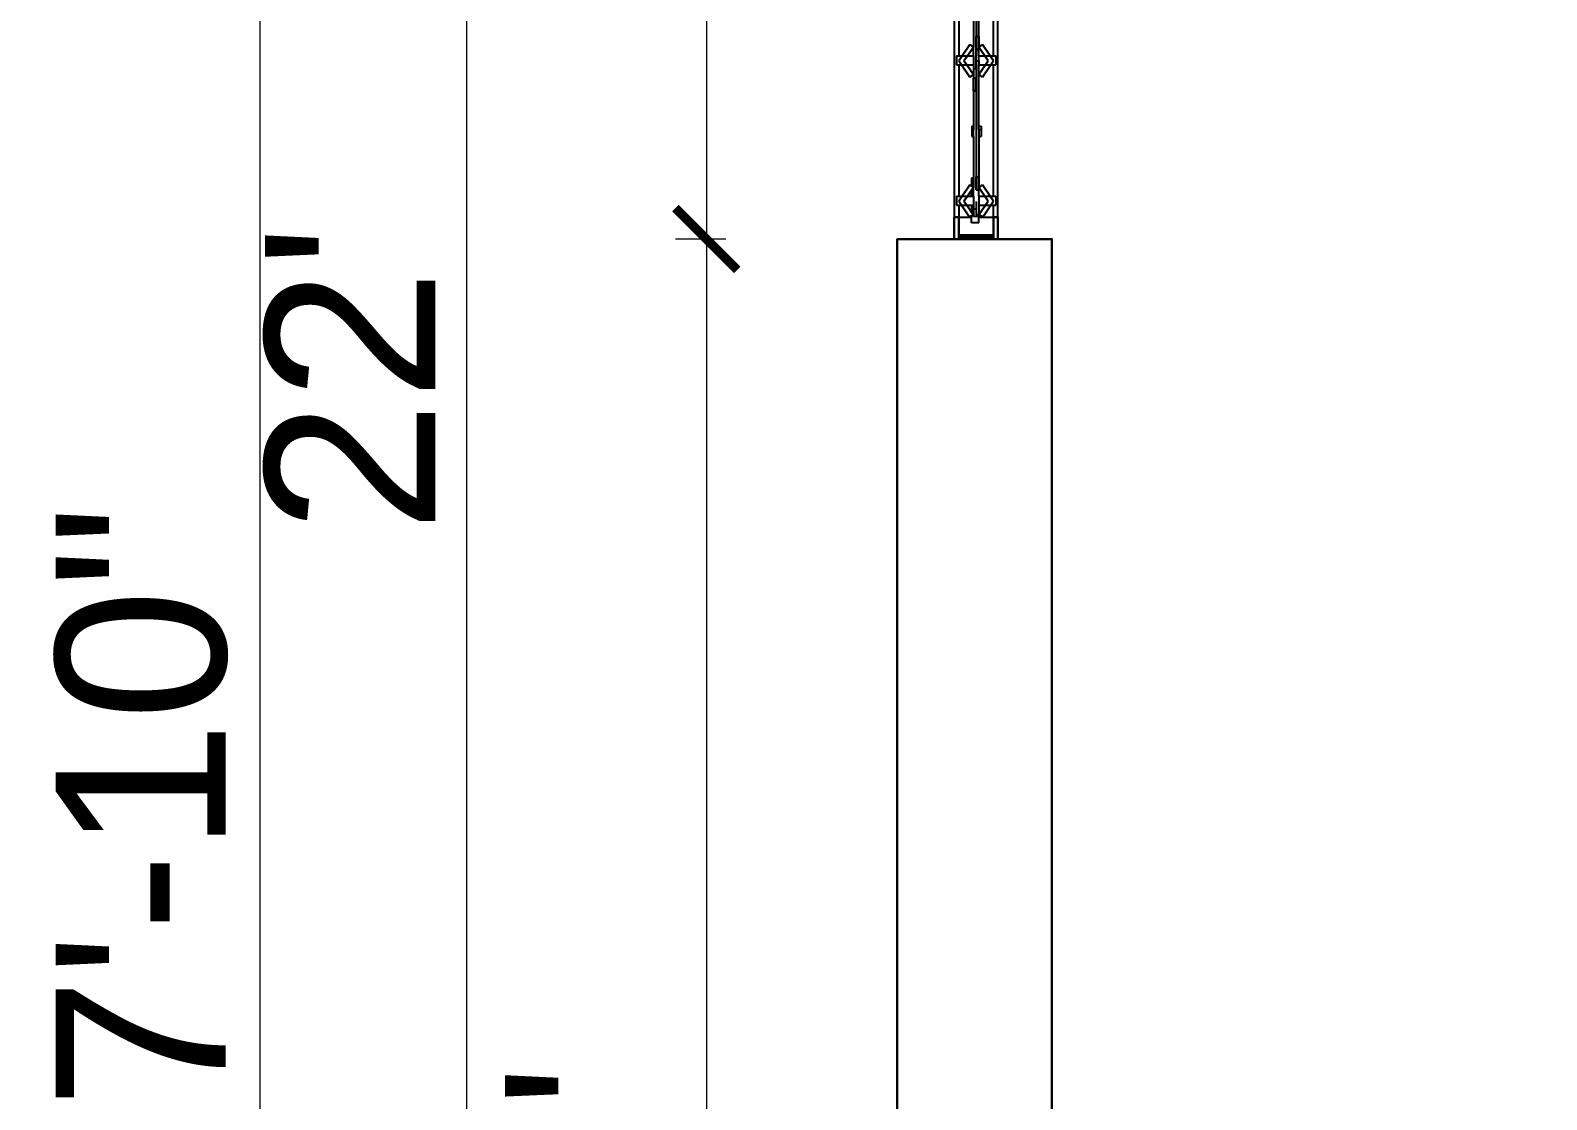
# Model space of a CAD drawing. Header units: inches. Extents: x -6800 to 96653, y -25814 to 17379.
# Drawn here: x 86555.7 to 86653.7, y -12955.2 to -12886.1 of the extents above; entities that cross this region are included whole.
import ezdxf

# ---------------------------------------------------------------- set-up
doc = ezdxf.new("R2010")
doc.units = ezdxf.units.IN
doc.header["$MEASUREMENT"] = 0
doc.header["$PDMODE"] = 34
for name, color, linetype, lineweight in [('Cut', 6, 'Continuous', 30), ('dimension', 50, 'Continuous', 20), ('dimension @ 1', 50, 'Continuous', 20), ('Wall', 90, 'Continuous', 30)]:
    doc.layers.add(name, color=color, linetype=linetype, lineweight=lineweight)
doc.styles.get("Standard").update_dxf_attribs({"font": 'arial.ttf'})
doc.dimstyles.get("Standard").update_dxf_attribs({"dimtxt": 7, "dimasz": 4, "dimexe": 2, "dimexo": 2, "dimgap": 2, "dimtad": 1, "dimdec": 0, "dimzin": 0, "dimdsep": 46, "dimlunit": 4, "dimtxsty": 'Standard', "dimblk": 'ARCHTICK', "dimcen": 0.25, "dimclrd": 256, "dimclre": 256, "dimclrt": 256, "dimadec": 0, "dimazin": 0, "dimtfac": 1, "dimtdec": 0, "dimtofl": 0, "dimtmove": 0, "dimatfit": 3, "dimfxl": 1, "dimfxlon": 1, "dimtolj": 1, "dimtzin": 0, "dimlwd": -1, "dimlwe": -1, "dimarcsym": 1})

# ---------------------------------------------------------------- blocks, each defined once
blk = doc.blocks.new('Collapsible Gate pl')
for p, q in [((83.609, 8.527), (5.709, 8.527)), ((76.282, 8.327), (70.33, 8.327)), ((76.282, 8.327), (76.282, 8.427)), ((76.282, 8.427), (76.701, 8.427)), ((76.282, 8.168), (76.282, 8.327)), ((76.701, 8.327), (76.701, 8.427)), ((82.652, 8.327), (76.701, 8.327)), ((76.701, 8.201), (76.701, 8.327)), ((82.652, 8.327), (82.652, 8.427)), ((82.652, 8.427), (83.072, 8.427)), ((82.652, 8.168), (82.652, 8.327)), ((83.072, 8.327), (83.072, 8.427)), ((83.072, 8.201), (83.072, 8.327)), ((83.609, 8.327), (83.072, 8.327)), ((83.609, 7.836), (83.609, 8.327)), ((84.409, 6.744), (84.409, 8.327)), ((75.415, 7.661), (73.574, 7.661)), ((76.282, 7.661), (75.994, 7.661)), ((76.282, 7.928), (76.282, 8.168)), ((76.282, 7.661), (76.282, 7.928)), ((76.516, 7.661), (76.282, 7.661)), ((76.516, 7.541), (76.516, 7.661)), ((76.516, 7.661), (76.701, 7.661)), ((76.701, 7.961), (76.701, 8.201)), ((76.701, 7.661), (76.701, 7.961)), ((77.142, 7.661), (76.701, 7.661)), ((79.483, 7.661), (77.142, 7.661)), ((79.483, 7.661), (79.483, 7.761)), ((79.483, 7.761), (79.639, 7.761)), ((79.639, 7.661), (79.483, 7.661)), ((79.639, 7.661), (79.639, 7.761)), ((79.639, 7.761), (79.945, 7.761)), ((79.639, 7.661), (79.945, 7.661)), ((79.945, 7.661), (79.945, 7.761)), ((79.945, 7.661), (81.786, 7.661)), ((82.652, 7.661), (82.365, 7.661)), ((82.652, 7.928), (82.652, 8.168)), ((82.652, 7.661), (82.652, 7.928)), ((82.652, 7.661), (82.897, 7.661)), ((82.897, 7.661), (83.072, 7.661)), ((83.072, 7.961), (83.072, 8.201)), ((83.072, 7.661), (83.072, 7.961)), ((83.072, 7.661), (83.513, 7.661)), ((83.513, 7.661), (83.513, 7.531)), ((83.513, 7.661), (83.587, 7.661)), ((83.589, 7.661), (83.587, 7.661)), ((83.587, 7.661), (83.587, 7.411)), ((83.589, 7.661), (83.589, 7.659)), ((83.609, 7.659), (83.589, 7.659)), ((83.589, 7.659), (83.589, 7.411)), ((83.609, 7.659), (83.609, 7.807)), ((83.871, 7.659), (83.609, 7.659)), ((83.871, 7.659), (83.871, 7.321)), ((73.574, 7.541), (75.415, 7.541)), ((73.574, 7.531), (76.254, 7.531)), ((73.574, 7.411), (75.89, 7.411)), ((76.282, 7.411), (75.89, 7.411)), ((76.254, 7.541), (75.994, 7.541)), ((76.254, 7.541), (76.254, 7.531)), ((76.254, 7.541), (76.282, 7.541)), ((76.282, 7.531), (76.254, 7.531)), ((76.282, 7.531), (76.282, 7.541)), ((76.516, 7.541), (76.282, 7.541)), ((76.701, 7.531), (76.282, 7.531)), ((76.282, 7.144), (76.282, 7.411)), ((76.282, 7.411), (76.701, 7.411)), ((76.282, 6.904), (76.282, 7.144)), ((76.282, 6.744), (76.282, 6.904)), ((76.516, 7.541), (76.701, 7.541)), ((76.701, 7.531), (76.701, 7.541)), ((76.701, 7.541), (77.305, 7.541)), ((76.883, 7.531), (76.701, 7.531)), ((76.701, 7.111), (76.701, 7.411)), ((76.701, 7.411), (76.883, 7.411)), ((76.701, 6.87), (76.701, 7.111)), ((76.883, 7.531), (76.883, 7.411)), ((76.883, 7.531), (77.305, 7.531)), ((76.883, 7.411), (77.142, 7.411)), ((77.142, 7.411), (77.305, 7.411)), ((77.877, 7.541), (81.786, 7.541)), ((77.877, 7.411), (79.483, 7.411)), ((79.483, 7.334), (79.483, 7.411)), ((79.483, 7.411), (79.639, 7.411)), ((79.483, 7.334), (79.639, 7.334)), ((79.639, 7.334), (79.639, 7.411)), ((79.945, 7.411), (79.639, 7.411)), ((79.639, 7.334), (79.945, 7.334)), ((79.945, 7.334), (79.945, 7.411)), ((79.945, 7.411), (81.846, 7.411)), ((81.846, 7.411), (81.846, 7.321)), ((81.846, 7.411), (82.26, 7.411)), ((81.846, 7.321), (82.202, 7.321)), ((82.652, 7.411), (82.26, 7.411)), ((82.652, 7.321), (82.392, 7.321)), ((82.652, 7.321), (82.652, 7.411)), ((82.652, 7.411), (83.072, 7.411)), ((82.652, 7.144), (82.652, 7.321)), ((82.652, 6.904), (82.652, 7.144)), ((82.652, 6.744), (82.652, 6.904)), ((82.897, 7.531), (83.254, 7.531)), ((83.072, 7.411), (83.254, 7.411)), ((83.072, 7.321), (83.072, 7.411)), ((83.072, 7.111), (83.072, 7.321)), ((83.072, 7.321), (83.381, 7.321)), ((83.072, 6.87), (83.072, 7.111)), ((83.254, 7.531), (83.254, 7.411)), ((83.254, 7.531), (83.513, 7.531)), ((83.254, 7.411), (83.513, 7.411)), ((83.513, 7.411), (83.587, 7.411)), ((83.571, 7.321), (83.609, 7.321)), ((83.589, 7.411), (83.587, 7.411)), ((83.609, 7.264), (83.609, 7.321)), ((83.871, 7.321), (83.609, 7.321)), ((83.609, 6.744), (83.609, 7.236)), ((5.709, 6.544), (83.609, 6.544)), ((70.33, 6.744), (76.282, 6.744)), ((76.282, 6.644), (76.282, 6.744)), ((76.282, 6.644), (76.701, 6.644)), ((76.701, 6.744), (76.701, 6.87)), ((76.701, 6.744), (82.652, 6.744)), ((76.701, 6.644), (76.701, 6.744)), ((82.652, 6.644), (82.652, 6.744)), ((82.652, 6.644), (83.072, 6.644)), ((83.072, 6.744), (83.072, 6.87)), ((83.072, 6.644), (83.072, 6.744)), ((83.072, 6.744), (83.609, 6.744))]:
    blk.add_line(p, q)
at = {"layer": 'Cut'}
for p, q in [((76.282, 8.168), (76.516, 8.327)), ((76.516, 8.327), (76.701, 8.201)), ((82.652, 8.168), (82.887, 8.327)), ((82.887, 8.327), (83.072, 8.201)), ((84.609, 8.527), (83.609, 8.527)), ((83.609, 8.327), (83.609, 8.527)), ((84.409, 8.327), (83.609, 8.327)), ((84.509, 8.327), (84.409, 8.327)), ((84.509, 6.744), (84.509, 8.327)), ((84.509, 8.327), (84.609, 8.327)), ((84.609, 8.527), (84.609, 8.327)), ((84.609, 6.744), (84.609, 8.327)), ((75.415, 7.541), (75.415, 7.661)), ((75.415, 7.661), (75.89, 7.661)), ((76.282, 8.168), (75.781, 7.827)), ((75.89, 7.661), (75.781, 7.827)), ((76.282, 7.928), (75.89, 7.661)), ((75.994, 7.661), (75.89, 7.661)), ((75.994, 7.661), (75.994, 7.541)), ((76.516, 8.087), (76.282, 7.928)), ((76.701, 7.961), (76.516, 8.087)), ((76.701, 8.201), (77.251, 7.827)), ((77.142, 7.661), (76.701, 7.961)), ((77.251, 7.827), (77.142, 7.661)), ((81.786, 7.541), (81.786, 7.661)), ((81.786, 7.661), (82.26, 7.661)), ((82.652, 8.168), (82.151, 7.827)), ((82.26, 7.661), (82.151, 7.827)), ((82.652, 7.928), (82.26, 7.661)), ((82.365, 7.661), (82.26, 7.661)), ((82.365, 7.661), (82.365, 7.541)), ((82.887, 8.087), (82.652, 7.928)), ((83.072, 7.961), (82.887, 8.087)), ((83.072, 8.201), (83.609, 7.836)), ((83.513, 7.661), (83.072, 7.961)), ((83.609, 7.836), (83.513, 7.661)), ((75.415, 7.541), (75.994, 7.541)), ((75.781, 7.244), (75.89, 7.411)), ((76.282, 6.904), (75.781, 7.244)), ((75.89, 7.411), (76.282, 7.144)), ((76.282, 7.144), (76.516, 6.985)), ((76.516, 6.744), (76.282, 6.904)), ((76.516, 6.985), (76.701, 7.111)), ((76.701, 7.111), (77.142, 7.411)), ((76.701, 6.87), (77.251, 7.244)), ((77.142, 7.411), (77.251, 7.244)), ((77.877, 7.541), (77.305, 7.541)), ((77.305, 7.541), (77.305, 7.531)), ((77.305, 7.531), (77.305, 7.411)), ((77.877, 7.411), (77.305, 7.411)), ((77.877, 7.411), (77.877, 7.541)), ((82.365, 7.541), (81.786, 7.541)), ((82.151, 7.244), (82.202, 7.321)), ((82.652, 6.904), (82.151, 7.244)), ((82.202, 7.321), (82.26, 7.411)), ((82.26, 7.411), (82.392, 7.321)), ((82.392, 7.321), (82.652, 7.144)), ((82.652, 7.144), (82.887, 6.985)), ((82.887, 6.744), (82.652, 6.904)), ((82.887, 6.985), (83.072, 7.111)), ((83.072, 7.111), (83.381, 7.321)), ((83.072, 6.87), (83.609, 7.236)), ((83.381, 7.321), (83.513, 7.411)), ((83.513, 7.411), (83.609, 7.236)), ((76.701, 6.87), (76.516, 6.744)), ((83.072, 6.87), (82.887, 6.744)), ((84.409, 6.744), (83.609, 6.744)), ((83.609, 6.544), (83.609, 6.744)), ((84.609, 6.544), (83.609, 6.544)), ((84.409, 6.744), (84.509, 6.744)), ((84.609, 6.744), (84.509, 6.744)), ((84.609, 6.744), (84.609, 6.544))]:
    blk.add_line(p, q, dxfattribs=at)
blk = doc.blocks.new('_ArchTick')
at = {"color": 0, "linetype": 'ByBlock', "const_width": 0.15}
blk.add_lwpolyline([(-0.5, -0.5), (0.5, 0.5)], dxfattribs=at)
blk = doc.blocks.new('*D2140')
at = {"layer": 'Defpoints', "color": 0, "transparency": 16777216}
for p in [(86611.735, -12785.566), (86599.385, -12899.566), (86611.735, -12899.566)]:
    blk.add_point(p, dxfattribs=at)
at = {"layer": 'dimension', "transparency": 16777216}
for p, q in [((86600.635, -12785.566), (86597.385, -12785.566)), ((86599.385, -12785.566), (86599.385, -12899.566)), ((86600.635, -12899.566), (86597.385, -12899.566))]:
    blk.add_line(p, q, dxfattribs=at)
at = {"layer": 'dimension', "transparency": 16777216, "xscale": 4, "yscale": 4, "zscale": 4}
for p, rotation in [((86599.385, -12785.566), 90), ((86599.385, -12899.566), 270)]:
    blk.add_blockref('_ArchTick', p, dxfattribs=dict(at, rotation=rotation))
at = {"layer": 'dimension', "transparency": 16777216, "insert": (86591.769, -12842.566), "char_height": 11, "attachment_point": 5, "rotation": 90}
blk.add_mtext('\\A1;9\'-6"', dxfattribs=at)
blk = doc.blocks.new('*D2138')
at = {"layer": 'Defpoints', "color": 0, "transparency": 16777216}
for p in [(86611.735, -12899.566), (86599.385, -13045.566), (86611.735, -13045.566)]:
    blk.add_point(p, dxfattribs=at)
at = {"layer": 'dimension', "transparency": 16777216}
for p, q in [((86600.635, -12899.566), (86597.385, -12899.566)), ((86599.385, -12899.566), (86599.385, -13045.566)), ((86600.635, -13045.566), (86597.385, -13045.566))]:
    blk.add_line(p, q, dxfattribs=at)
at = {"layer": 'dimension', "transparency": 16777216, "xscale": 4, "yscale": 4, "zscale": 4}
for p, rotation in [((86599.385, -12899.566), 90), ((86599.385, -13045.566), 270)]:
    blk.add_blockref('_ArchTick', p, dxfattribs=dict(at, rotation=rotation))
at = {"layer": 'dimension', "transparency": 16777216, "insert": (86591.863, -12972.566), "char_height": 11, "attachment_point": 5, "rotation": 90}
blk.add_mtext('\\A1;12\'-2"', dxfattribs=at)
blk = doc.blocks.new('*D2139')
at = {"layer": 'Defpoints', "color": 0, "transparency": 16777216}
for p in [(86653.735, -12776.566), (86583.867, -13040.566), (86653.735, -13040.566)]:
    blk.add_point(p, dxfattribs=at)
at = {"layer": 'dimension', "transparency": 16777216}
for p, q in [((86585.117, -12776.566), (86581.867, -12776.566)), ((86583.867, -12776.566), (86583.867, -13040.566)), ((86585.117, -13040.566), (86581.867, -13040.566))]:
    blk.add_line(p, q, dxfattribs=at)
at = {"layer": 'dimension', "transparency": 16777216, "xscale": 4, "yscale": 4, "zscale": 4}
for p, rotation in [((86583.867, -12776.566), 90), ((86583.867, -13040.566), 270)]:
    blk.add_blockref('_ArchTick', p, dxfattribs=dict(at, rotation=rotation))
at = {"layer": 'dimension', "transparency": 16777216, "insert": (86576.345, -12908.566), "char_height": 11, "attachment_point": 5, "rotation": 90}
blk.add_mtext("\\A1;22'", dxfattribs=at)
blk = doc.blocks.new('*D2137')
at = {"layer": 'Defpoints', "color": 0, "transparency": 16777216}
for p in [(86611.735, -12773.566), (86570.495, -13107.566), (86611.735, -13107.566)]:
    blk.add_point(p, dxfattribs=at)
at = {"layer": 'dimension', "transparency": 16777216}
for p, q in [((86571.745, -12773.566), (86568.495, -12773.566)), ((86570.495, -12773.566), (86570.495, -13107.566)), ((86571.745, -13107.566), (86568.495, -13107.566))]:
    blk.add_line(p, q, dxfattribs=at)
at = {"layer": 'dimension', "transparency": 16777216, "xscale": 4, "yscale": 4, "zscale": 4}
for p, rotation in [((86570.495, -12773.566), 90), ((86570.495, -13107.566), 270)]:
    blk.add_blockref('_ArchTick', p, dxfattribs=dict(at, rotation=rotation))
at = {"layer": 'dimension', "transparency": 16777216, "insert": (86562.879, -12940.566), "char_height": 11, "attachment_point": 5, "rotation": 90}
blk.add_mtext('\\A1;27\'-10"', dxfattribs=at)

msp = doc.modelspace()

# ---------------------------------------------------------------- linework, layer by layer
at = {"layer": 'Wall', "transparency": 33554651}
msp.add_lwpolyline([(86623.735, -13035.566), (86621.735, -13035.566), (86621.735, -12899.566), (86611.735, -12899.566), (86611.735, -13045.566), (86623.735, -13045.566)], dxfattribs=at)

# ---------------------------------------------------------------- block references
at = {"transparency": 33554651, "xscale": 1.425, "yscale": 1.425, "zscale": 1.425, "rotation": 270}
msp.add_blockref('Collapsible Gate pl', (86606.095, -12778.999), dxfattribs=at)

# ---------------------------------------------------------------- dimensions: what is measured, and where the dimension line sits
at = {"layer": 'dimension @ 1', "transparency": 33554651}
for base, p1, p2, picture, middle in [((86570.495, -13107.566), (86611.735, -12773.566), (86611.735, -13107.566), '*D2137', (86562.879, -12940.566)), ((86583.867, -13040.566), (86653.735, -12776.566), (86653.735, -13040.566), '*D2139', (86576.345, -12908.566)), ((86599.385, -12899.566), (86611.735, -12785.566), (86611.735, -12899.566), '*D2140', (86591.769, -12842.566)), ((86599.385, -13045.566), (86611.735, -12899.566), (86611.735, -13045.566), '*D2138', (86591.863, -12972.566))]:
    dim = msp.add_linear_dim(base=base, p1=p1, p2=p2, angle=90, dimstyle='Standard', override={"dimscale": 1, "dimtxt": 11, "dimtix": 0, "dimtofl": 0, "dimtmove": 0, "dimatfit": 3, "dimfxl": 1.25}, dxfattribs=at)
    dim.commit()
    dim.dimension.update_dxf_attribs({"geometry": picture, "text_midpoint": middle})

doc.saveas('drawing.dxf')
